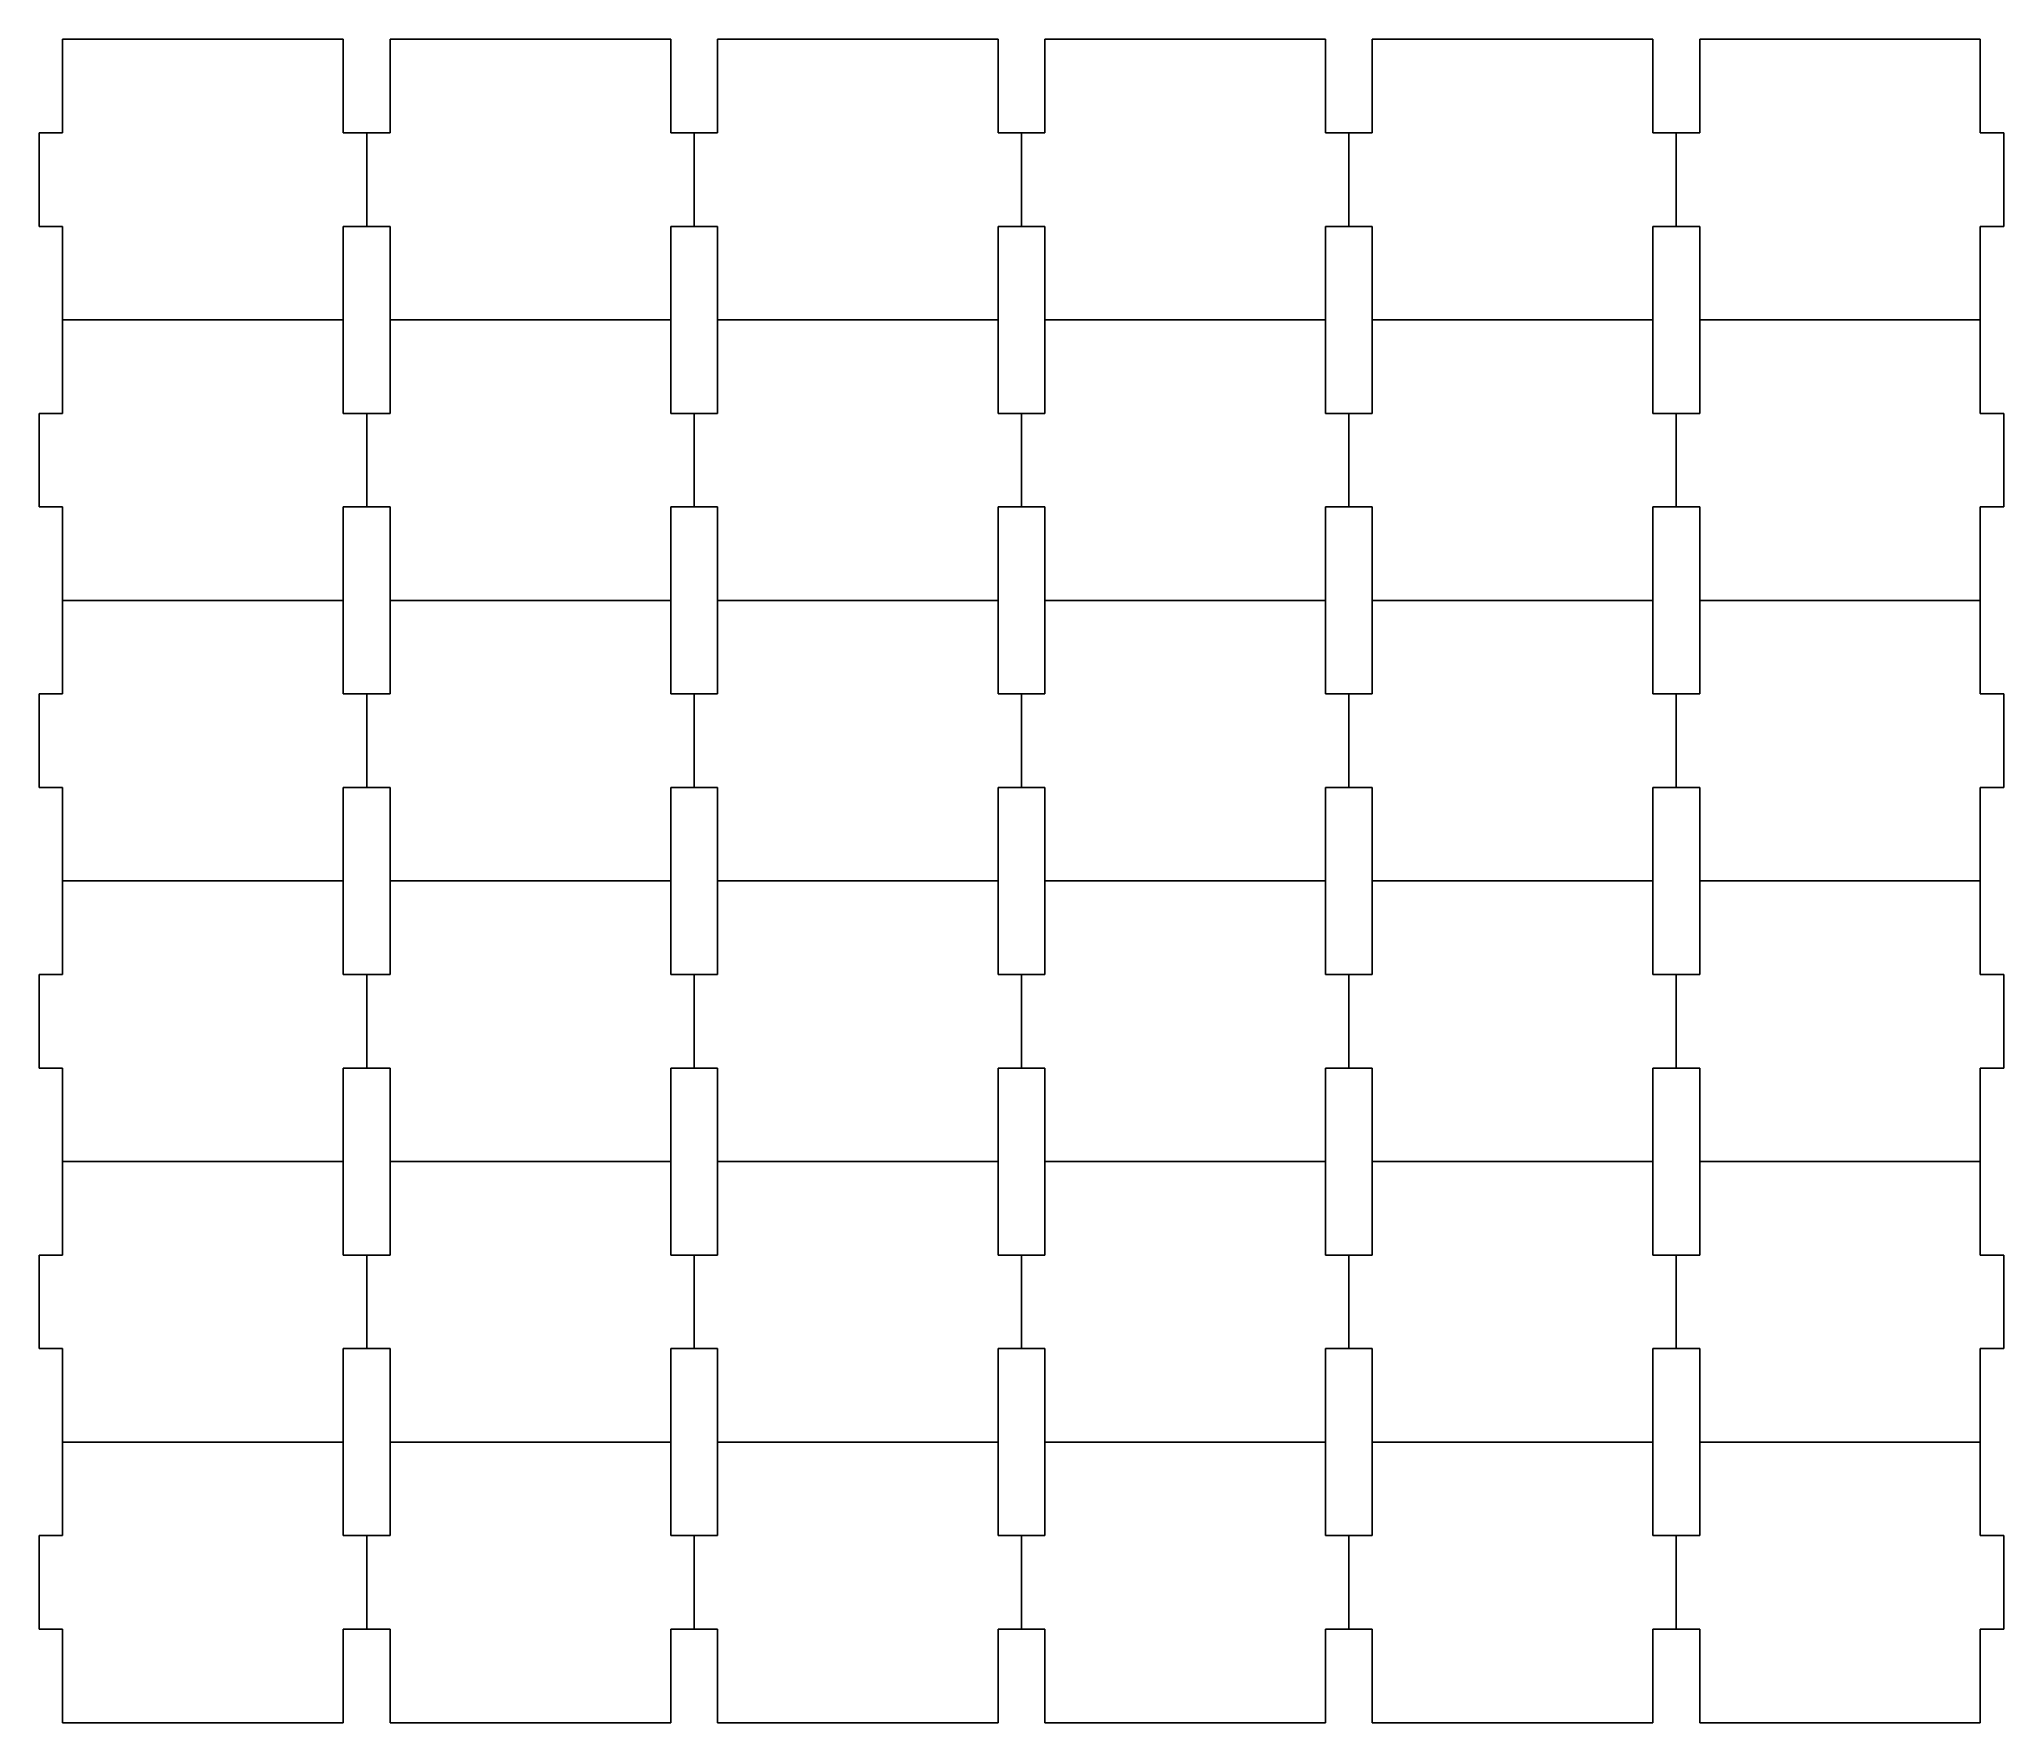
# Model space of a CAD drawing. Extents: x -190 to 20, y -86 to 94.
import ezdxf

# ---------------------------------------------------------------- set-up
doc = ezdxf.new("R2010")
doc.units = 0
doc.header["$MEASUREMENT"] = 0
doc.layers.get('0').update_dxf_attribs({"linetype": 'CONTINUOUS'})

msp = doc.modelspace()

# ---------------------------------------------------------------- linework, layer by layer
for p, q in [((-187.77, 84), (-187.77, 94)), ((-157.77, 94), (-187.77, 94)), ((-157.77, 94), (-157.77, 84)), ((-152.77, 84), (-152.77, 94)), ((-122.77, 94), (-152.77, 94)), ((-122.77, 94), (-122.77, 84)), ((-117.77, 84), (-117.77, 94)), ((-87.77, 94), (-117.77, 94)), ((-87.77, 94), (-87.77, 84)), ((-82.77, 84), (-82.77, 94)), ((-52.77, 94), (-82.77, 94)), ((-52.77, 94), (-52.77, 84)), ((-17.77, 94), (-47.77, 94)), ((-47.77, 84), (-47.77, 94)), ((-17.77, 94), (-17.77, 84)), ((17.23, 94), (-12.77, 94)), ((-12.77, 84), (-12.77, 94)), ((17.23, 94), (17.23, 84)), ((-190.27, 84), (-190.27, 74)), ((-190.27, 84), (-187.77, 84)), ((-155.27, 84), (-157.77, 84)), ((-155.27, 74), (-155.27, 84)), ((-155.27, 84), (-152.77, 84)), ((-120.27, 84), (-122.77, 84)), ((-120.27, 74), (-120.27, 84)), ((-120.27, 84), (-117.77, 84)), ((-85.27, 84), (-87.77, 84)), ((-85.27, 74), (-85.27, 84)), ((-85.27, 84), (-82.77, 84)), ((-50.27, 84), (-52.77, 84)), ((-50.27, 84), (-47.77, 84)), ((-50.27, 84), (-50.27, 74)), ((-15.27, 84), (-17.77, 84)), ((-15.27, 84), (-12.77, 84)), ((-15.27, 84), (-15.27, 74)), ((19.73, 84), (17.23, 84)), ((19.73, 74), (19.73, 84)), ((-190.27, 74), (-187.77, 74)), ((-187.77, 64), (-187.77, 74)), ((-157.77, 74), (-155.27, 74)), ((-157.77, 74), (-157.77, 64)), ((-155.27, 74), (-152.77, 74)), ((-152.77, 64), (-152.77, 74)), ((-122.77, 74), (-120.27, 74)), ((-122.77, 74), (-122.77, 64)), ((-120.27, 74), (-117.77, 74)), ((-117.77, 64), (-117.77, 74)), ((-87.77, 74), (-85.27, 74)), ((-87.77, 74), (-87.77, 64)), ((-85.27, 74), (-82.77, 74)), ((-82.77, 64), (-82.77, 74)), ((-52.77, 74), (-50.27, 74)), ((-52.77, 74), (-52.77, 64)), ((-50.27, 74), (-47.77, 74)), ((-47.77, 64), (-47.77, 74)), ((-17.77, 74), (-17.77, 64)), ((-17.77, 74), (-15.27, 74)), ((-15.27, 74), (-12.77, 74)), ((-12.77, 64), (-12.77, 74)), ((17.23, 74), (19.73, 74)), ((17.23, 74), (17.23, 64)), ((-187.77, 54), (-187.77, 64)), ((-157.77, 64), (-187.77, 64)), ((-157.77, 64), (-157.77, 54)), ((-152.77, 54), (-152.77, 64)), ((-122.77, 64), (-152.77, 64)), ((-122.77, 64), (-122.77, 54)), ((-117.77, 54), (-117.77, 64)), ((-87.77, 64), (-117.77, 64)), ((-87.77, 64), (-87.77, 54)), ((-82.77, 54), (-82.77, 64)), ((-52.77, 64), (-82.77, 64)), ((-52.77, 64), (-52.77, 54)), ((-47.77, 54), (-47.77, 64)), ((-17.77, 64), (-47.77, 64)), ((-17.77, 64), (-17.77, 54)), ((-12.77, 54), (-12.77, 64)), ((17.23, 64), (-12.77, 64)), ((17.23, 64), (17.23, 54)), ((-190.27, 54), (-190.27, 44)), ((-190.27, 54), (-187.77, 54)), ((-155.27, 54), (-157.77, 54)), ((-155.27, 44), (-155.27, 54)), ((-155.27, 54), (-152.77, 54)), ((-120.27, 54), (-122.77, 54)), ((-120.27, 44), (-120.27, 54)), ((-120.27, 54), (-117.77, 54)), ((-85.27, 54), (-87.77, 54)), ((-85.27, 44), (-85.27, 54)), ((-85.27, 54), (-82.77, 54)), ((-50.27, 54), (-52.77, 54)), ((-50.27, 54), (-50.27, 44)), ((-50.27, 54), (-47.77, 54)), ((-15.27, 54), (-17.77, 54)), ((-15.27, 54), (-12.77, 54)), ((-15.27, 54), (-15.27, 44)), ((19.73, 54), (17.23, 54)), ((19.73, 44), (19.73, 54)), ((-190.27, 44), (-187.77, 44)), ((-187.77, 34), (-187.77, 44)), ((-157.77, 44), (-155.27, 44)), ((-157.77, 44), (-157.77, 34)), ((-155.27, 44), (-152.77, 44)), ((-152.77, 34), (-152.77, 44)), ((-122.77, 44), (-120.27, 44)), ((-122.77, 44), (-122.77, 34)), ((-120.27, 44), (-117.77, 44)), ((-117.77, 34), (-117.77, 44)), ((-87.77, 44), (-85.27, 44)), ((-87.77, 44), (-87.77, 34)), ((-85.27, 44), (-82.77, 44)), ((-82.77, 34), (-82.77, 44)), ((-52.77, 44), (-50.27, 44)), ((-52.77, 44), (-52.77, 34)), ((-50.27, 44), (-47.77, 44)), ((-47.77, 34), (-47.77, 44)), ((-17.77, 44), (-15.27, 44)), ((-17.77, 44), (-17.77, 34)), ((-15.27, 44), (-12.77, 44)), ((-12.77, 34), (-12.77, 44)), ((17.23, 44), (19.73, 44)), ((17.23, 44), (17.23, 34)), ((-187.77, 24.01), (-187.77, 34)), ((-157.77, 34), (-187.77, 34)), ((-157.77, 34), (-157.77, 24.01)), ((-152.77, 24.01), (-152.77, 34)), ((-122.77, 34), (-152.77, 34)), ((-122.77, 34), (-122.77, 24.01)), ((-117.77, 24.01), (-117.77, 34)), ((-87.77, 34), (-117.77, 34)), ((-87.77, 34), (-87.77, 24.01)), ((-82.77, 24.01), (-82.77, 34)), ((-52.77, 34), (-82.77, 34)), ((-52.77, 34), (-52.77, 24.01)), ((-47.77, 24.01), (-47.77, 34)), ((-17.77, 34), (-47.77, 34)), ((-17.77, 34), (-17.77, 24.01)), ((-12.77, 24.01), (-12.77, 34)), ((17.23, 34), (-12.77, 34)), ((17.23, 34), (17.23, 24.01)), ((-190.27, 24.01), (-190.27, 14.01)), ((-190.27, 24.01), (-187.77, 24.01)), ((-155.27, 24.01), (-157.77, 24.01)), ((-155.27, 14.01), (-155.27, 24.01)), ((-155.27, 24.01), (-152.77, 24.01)), ((-120.27, 24.01), (-122.77, 24.01)), ((-120.27, 14.01), (-120.27, 24.01)), ((-120.27, 24.01), (-117.77, 24.01)), ((-85.27, 24.01), (-87.77, 24.01)), ((-85.27, 14.01), (-85.27, 24.01)), ((-85.27, 24.01), (-82.77, 24.01)), ((-50.27, 24.01), (-52.77, 24.01)), ((-50.27, 24.01), (-47.77, 24.01)), ((-50.27, 24.01), (-50.27, 14.01)), ((-15.27, 24.01), (-17.77, 24.01)), ((-15.27, 24.01), (-12.77, 24.01)), ((-15.27, 24.01), (-15.27, 14.01)), ((19.73, 24.01), (17.23, 24.01)), ((19.73, 14.01), (19.73, 24.01)), ((-190.27, 14.01), (-187.77, 14.01)), ((-187.77, 4.01), (-187.77, 14.01)), ((-157.77, 14.01), (-155.27, 14.01)), ((-157.77, 14.01), (-157.77, 4.01)), ((-155.27, 14.01), (-152.77, 14.01)), ((-152.77, 4.01), (-152.77, 14.01)), ((-122.77, 14.01), (-120.27, 14.01)), ((-122.77, 14.01), (-122.77, 4.01)), ((-120.27, 14.01), (-117.77, 14.01)), ((-117.77, 4.01), (-117.77, 14.01)), ((-87.77, 14.01), (-85.27, 14.01)), ((-87.77, 14.01), (-87.77, 4.01)), ((-85.27, 14.01), (-82.77, 14.01)), ((-82.77, 4.01), (-82.77, 14.01)), ((-52.77, 14.01), (-50.27, 14.01)), ((-52.77, 14.01), (-52.77, 4.01)), ((-50.27, 14.01), (-47.77, 14.01)), ((-47.77, 4.01), (-47.77, 14.01)), ((-17.77, 14.01), (-15.27, 14.01)), ((-17.77, 14.01), (-17.77, 4.01)), ((-15.27, 14.01), (-12.77, 14.01)), ((-12.77, 4.01), (-12.77, 14.01)), ((17.23, 14.01), (19.73, 14.01)), ((17.23, 14.01), (17.23, 4.01)), ((-187.77, -5.99), (-187.77, 4.01)), ((-157.77, 4.01), (-187.77, 4.01)), ((-157.77, 4.01), (-157.77, -5.99)), ((-152.77, -5.99), (-152.77, 4.01)), ((-122.77, 4.01), (-152.77, 4.01)), ((-122.77, 4.01), (-122.77, -5.99)), ((-117.77, -5.99), (-117.77, 4.01)), ((-87.77, 4.01), (-117.77, 4.01)), ((-87.77, 4.01), (-87.77, -5.99)), ((-82.77, -5.99), (-82.77, 4.01)), ((-52.77, 4.01), (-82.77, 4.01)), ((-52.77, 4.01), (-52.77, -5.99)), ((-47.77, -5.99), (-47.77, 4.01)), ((-17.77, 4.01), (-47.77, 4.01)), ((-17.77, 4.01), (-17.77, -5.99)), ((-12.77, -5.99), (-12.77, 4.01)), ((17.23, 4.01), (-12.77, 4.01)), ((17.23, 4.01), (17.23, -5.99)), ((-190.27, -5.99), (-190.27, -15.99)), ((-190.27, -5.99), (-187.77, -5.99)), ((-155.27, -5.99), (-157.77, -5.99)), ((-155.27, -15.99), (-155.27, -5.99)), ((-155.27, -5.99), (-152.77, -5.99)), ((-120.27, -5.99), (-122.77, -5.99)), ((-120.27, -15.99), (-120.27, -5.99)), ((-120.27, -5.99), (-117.77, -5.99)), ((-85.27, -5.99), (-87.77, -5.99)), ((-85.27, -15.99), (-85.27, -5.99)), ((-85.27, -5.99), (-82.77, -5.99)), ((-50.27, -5.99), (-52.77, -5.99)), ((-50.27, -5.99), (-47.77, -5.99)), ((-50.27, -5.99), (-50.27, -15.99)), ((-15.27, -5.99), (-17.77, -5.99)), ((-15.27, -5.99), (-12.77, -5.99)), ((-15.27, -5.99), (-15.27, -15.99)), ((19.73, -5.99), (17.23, -5.99)), ((19.73, -15.99), (19.73, -5.99)), ((-190.27, -15.99), (-187.77, -15.99)), ((-187.77, -25.99), (-187.77, -15.99)), ((-157.77, -15.99), (-155.27, -15.99)), ((-157.77, -15.99), (-157.77, -25.99)), ((-155.27, -15.99), (-152.77, -15.99)), ((-152.77, -25.99), (-152.77, -15.99)), ((-122.77, -15.99), (-120.27, -15.99)), ((-122.77, -15.99), (-122.77, -25.99)), ((-120.27, -15.99), (-117.77, -15.99)), ((-117.77, -25.99), (-117.77, -15.99)), ((-87.77, -15.99), (-85.27, -15.99)), ((-87.77, -15.99), (-87.77, -25.99)), ((-85.27, -15.99), (-82.77, -15.99)), ((-82.77, -25.99), (-82.77, -15.99)), ((-52.77, -15.99), (-50.27, -15.99)), ((-52.77, -15.99), (-52.77, -25.99)), ((-50.27, -15.99), (-47.77, -15.99)), ((-47.77, -25.99), (-47.77, -15.99)), ((-17.77, -15.99), (-17.77, -25.99)), ((-17.77, -15.99), (-15.27, -15.99)), ((-15.27, -15.99), (-12.77, -15.99)), ((-12.77, -25.99), (-12.77, -15.99)), ((17.23, -15.99), (19.73, -15.99)), ((17.23, -15.99), (17.23, -25.99)), ((-187.77, -35.99), (-187.77, -25.99)), ((-157.77, -25.99), (-187.77, -25.99)), ((-157.77, -25.99), (-157.77, -35.99)), ((-152.77, -35.99), (-152.77, -25.99)), ((-122.77, -25.99), (-152.77, -25.99)), ((-122.77, -25.99), (-122.77, -35.99)), ((-117.77, -35.99), (-117.77, -25.99)), ((-87.77, -25.99), (-117.77, -25.99)), ((-87.77, -25.99), (-87.77, -35.99)), ((-82.77, -35.99), (-82.77, -25.99)), ((-52.77, -25.99), (-82.77, -25.99)), ((-52.77, -25.99), (-52.77, -35.99)), ((-47.77, -35.99), (-47.77, -25.99)), ((-17.77, -25.99), (-47.77, -25.99)), ((-17.77, -25.99), (-17.77, -35.99)), ((-12.77, -35.99), (-12.77, -25.99)), ((17.23, -25.99), (-12.77, -25.99)), ((17.23, -25.99), (17.23, -35.99)), ((-190.27, -35.99), (-190.27, -45.99)), ((-190.27, -35.99), (-187.77, -35.99)), ((-155.27, -35.99), (-157.77, -35.99)), ((-155.27, -45.99), (-155.27, -35.99)), ((-155.27, -35.99), (-152.77, -35.99)), ((-120.27, -35.99), (-122.77, -35.99)), ((-120.27, -45.99), (-120.27, -35.99)), ((-120.27, -35.99), (-117.77, -35.99)), ((-85.27, -35.99), (-87.77, -35.99)), ((-85.27, -45.99), (-85.27, -35.99)), ((-85.27, -35.99), (-82.77, -35.99)), ((-50.27, -35.99), (-52.77, -35.99)), ((-50.27, -35.99), (-50.27, -45.99)), ((-50.27, -35.99), (-47.77, -35.99)), ((-15.27, -35.99), (-17.77, -35.99)), ((-15.27, -35.99), (-12.77, -35.99)), ((-15.27, -35.99), (-15.27, -45.99)), ((19.73, -35.99), (17.23, -35.99)), ((19.73, -45.99), (19.73, -35.99)), ((-190.27, -45.99), (-187.77, -45.99)), ((-187.77, -55.99), (-187.77, -45.99)), ((-157.77, -45.99), (-155.27, -45.99)), ((-157.77, -45.99), (-157.77, -55.99)), ((-155.27, -45.99), (-152.77, -45.99)), ((-152.77, -55.99), (-152.77, -45.99)), ((-122.77, -45.99), (-120.27, -45.99)), ((-122.77, -45.99), (-122.77, -55.99)), ((-120.27, -45.99), (-117.77, -45.99)), ((-117.77, -55.99), (-117.77, -45.99)), ((-87.77, -45.99), (-85.27, -45.99)), ((-87.77, -45.99), (-87.77, -55.99)), ((-85.27, -45.99), (-82.77, -45.99)), ((-82.77, -55.99), (-82.77, -45.99)), ((-52.77, -45.99), (-50.27, -45.99)), ((-52.77, -45.99), (-52.77, -55.99)), ((-50.27, -45.99), (-47.77, -45.99)), ((-47.77, -55.99), (-47.77, -45.99)), ((-17.77, -45.99), (-15.27, -45.99)), ((-17.77, -45.99), (-17.77, -55.99)), ((-15.27, -45.99), (-12.77, -45.99)), ((-12.77, -55.99), (-12.77, -45.99)), ((17.23, -45.99), (19.73, -45.99)), ((17.23, -45.99), (17.23, -55.99)), ((-187.77, -65.98), (-187.77, -55.99)), ((-157.77, -55.99), (-187.77, -55.99)), ((-157.77, -55.99), (-157.77, -65.98)), ((-152.77, -65.98), (-152.77, -55.99)), ((-122.77, -55.99), (-152.77, -55.99)), ((-122.77, -55.99), (-122.77, -65.98)), ((-117.77, -65.98), (-117.77, -55.99)), ((-87.77, -55.99), (-117.77, -55.99)), ((-87.77, -55.99), (-87.77, -65.98)), ((-82.77, -65.98), (-82.77, -55.99)), ((-52.77, -55.99), (-82.77, -55.99)), ((-52.77, -55.99), (-52.77, -65.98)), ((-47.77, -65.98), (-47.77, -55.99)), ((-17.77, -55.99), (-47.77, -55.99)), ((-17.77, -55.99), (-17.77, -65.98)), ((-12.77, -65.98), (-12.77, -55.99)), ((17.23, -55.99), (-12.77, -55.99)), ((17.23, -55.99), (17.23, -65.98)), ((-190.27, -65.98), (-190.27, -75.98)), ((-190.27, -65.98), (-187.77, -65.98)), ((-155.27, -65.98), (-157.77, -65.98)), ((-155.27, -75.98), (-155.27, -65.98)), ((-155.27, -65.98), (-152.77, -65.98)), ((-120.27, -65.98), (-122.77, -65.98)), ((-120.27, -75.98), (-120.27, -65.98)), ((-120.27, -65.98), (-117.77, -65.98)), ((-85.27, -65.98), (-87.77, -65.98)), ((-85.27, -65.98), (-85.27, -75.98)), ((-85.27, -65.98), (-82.77, -65.98)), ((-50.27, -65.98), (-52.77, -65.98)), ((-50.27, -65.98), (-50.27, -75.98)), ((-50.27, -65.98), (-47.77, -65.98)), ((-15.27, -65.98), (-17.77, -65.98)), ((-15.27, -75.98), (-15.27, -65.98)), ((-15.27, -65.98), (-12.77, -65.98)), ((19.73, -65.98), (17.23, -65.98)), ((19.73, -75.98), (19.73, -65.98)), ((-190.27, -75.98), (-187.77, -75.98)), ((-187.77, -85.98), (-187.77, -75.98)), ((-157.77, -75.98), (-155.27, -75.98)), ((-157.77, -75.98), (-157.77, -85.98)), ((-155.27, -75.98), (-152.77, -75.98)), ((-152.77, -85.98), (-152.77, -75.98)), ((-122.77, -75.98), (-120.27, -75.98)), ((-122.77, -75.98), (-122.77, -85.98)), ((-120.27, -75.98), (-117.77, -75.98)), ((-117.77, -85.98), (-117.77, -75.98)), ((-87.77, -75.98), (-85.27, -75.98)), ((-87.77, -75.98), (-87.77, -85.98)), ((-85.27, -75.98), (-82.77, -75.98)), ((-82.77, -85.98), (-82.77, -75.98)), ((-52.77, -75.98), (-50.27, -75.98)), ((-52.77, -75.98), (-52.77, -85.98)), ((-50.27, -75.98), (-47.77, -75.98)), ((-47.77, -85.98), (-47.77, -75.98)), ((-17.77, -75.98), (-15.27, -75.98)), ((-17.77, -75.98), (-17.77, -85.98)), ((-15.27, -75.98), (-12.77, -75.98)), ((-12.77, -85.98), (-12.77, -75.98)), ((17.23, -75.98), (17.23, -85.98)), ((17.23, -75.98), (19.73, -75.98)), ((-187.77, -85.98), (-157.77, -85.98)), ((-152.77, -85.98), (-122.77, -85.98)), ((-117.77, -85.98), (-87.77, -85.98)), ((-82.77, -85.98), (-52.77, -85.98)), ((-47.77, -85.98), (-17.77, -85.98)), ((-12.77, -85.98), (17.23, -85.98))]:
    msp.add_line(p, q)

doc.saveas('drawing.dxf')
